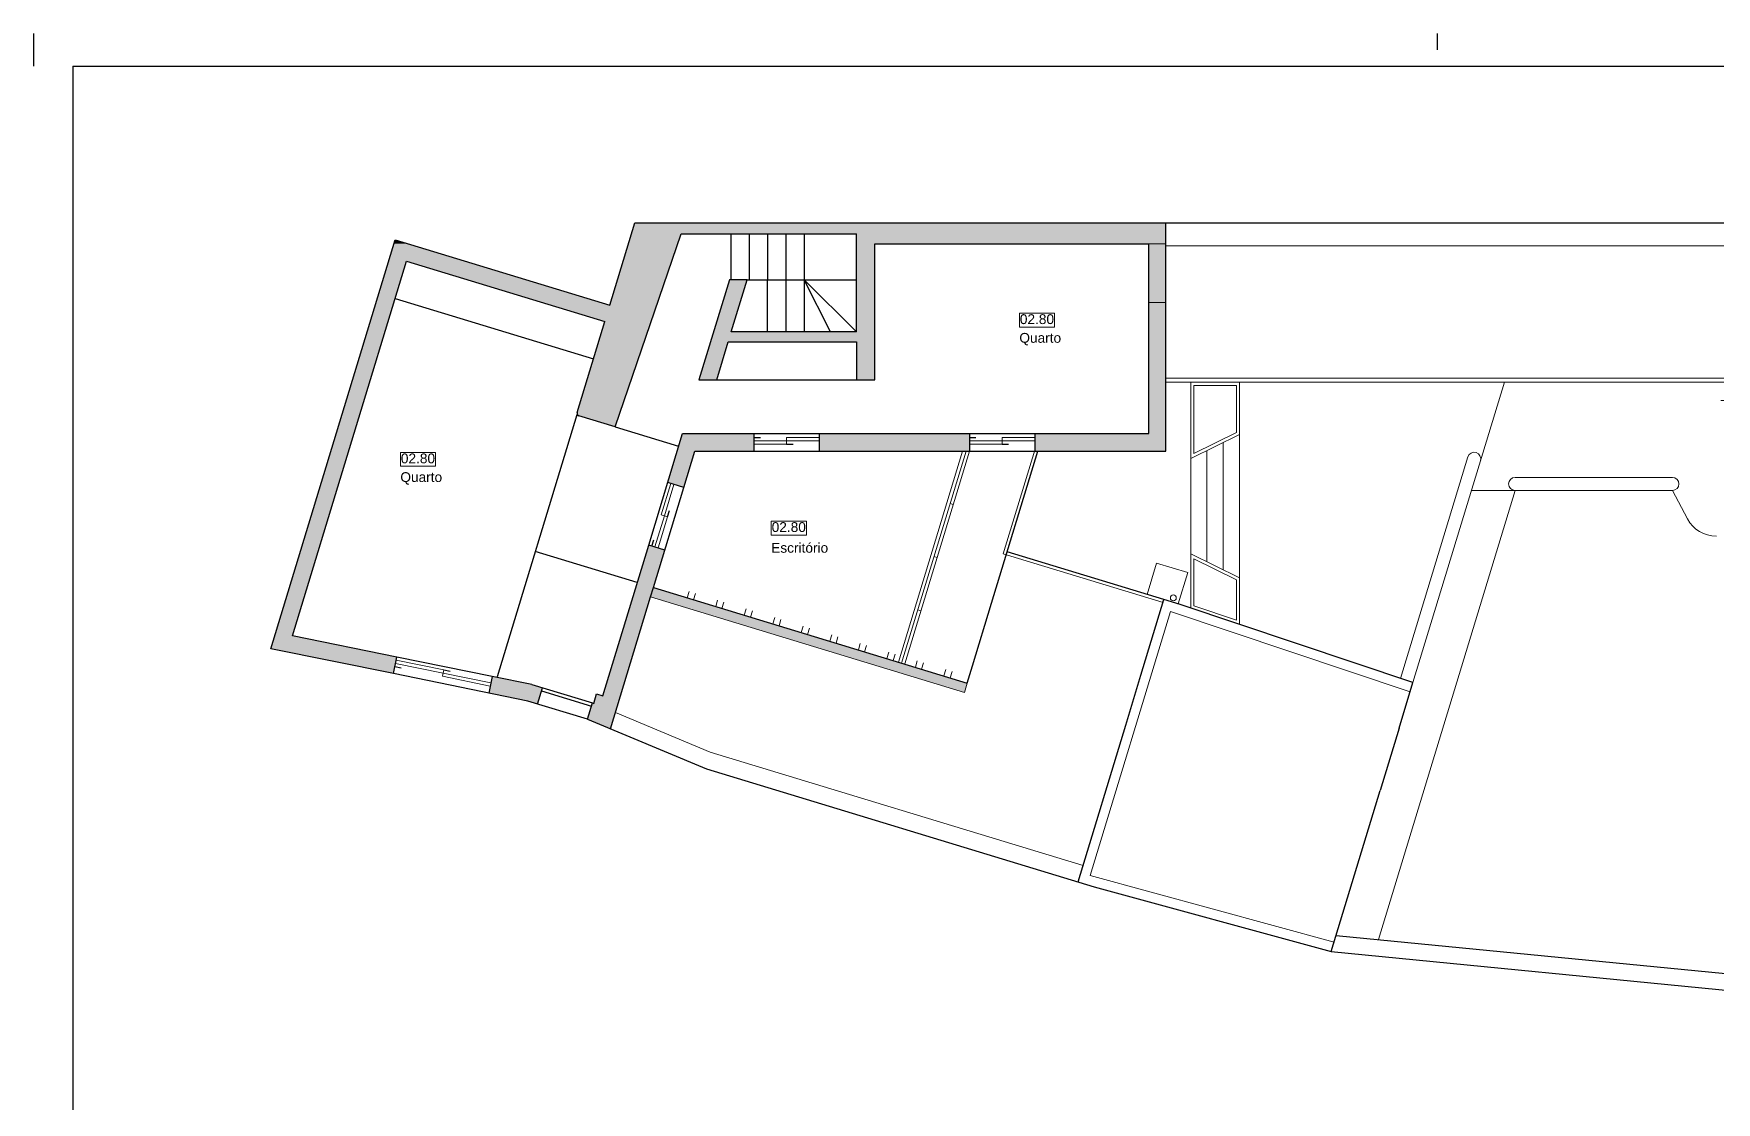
# Model space of a CAD drawing. Header units: metres. Extents: x 0 to 84.5, y 0 to 59.4.
# Drawn here: x 0 to 25.78, y 43.03 to 59.4 of the extents above; entities that cross this region are included whole.
import ezdxf
from ezdxf.xclip import XClip

# ---------------------------------------------------------------- set-up
doc = ezdxf.new("R2010")
doc.units = ezdxf.units.M
doc.header["$MEASUREMENT"] = 0
doc.header["$XCLIPFRAME"] = 0
doc.set_wipeout_variables(frame=1)
doc.linetypes.add('Ponteado', pattern=[0.00025, 0, -0.00025])
doc.linetypes.add('Wipeout_Contour', pattern=[1, 0, -1])
doc.layers.add('A-Folha rótulo', color=7, linetype='Continuous')
doc.layers.add('A-Percursos', color=7, linetype='Continuous')
doc.styles.add('GENERATED_STYLE_1', font='swiss.ttf')

# ---------------------------------------------------------------- blocks, each defined once
blk = doc.blocks.new('Desenho_1_2', base_point=(-0.6638176144193568, -0.4464974306380775))
at = {"color": 254, "linetype": 'Wipeout_Contour', "lineweight": 0, "ltscale": 3.557082242551806}
blk.add_wipeout([(8.881784197001252e-16, 5.806466418789569e-14), (0.845, 5.806466418789569e-14), (0.845, 0.594), (8.881784197001252e-16, 0.594)], dxfattribs=at)
at = {"layer": 'A-Percursos', "linetype": 'Continuous', "lineweight": 0, "ltscale": 1000, "true_color": 0xe5e5e5}
for points in [[(0.09921679477132794, 0.5633108595867239), (0.1260582005584657, 0.5633108595867026), (0.1260582005584657, 0.5618108595866315), (0.1288748672251318, 0.5618108595866554), (0.1708628862115004, 0.5618108595866228), (0.1734628862114974, 0.5618108595866317), (0.1734628862115001, 0.5650108595866224), (0.1288748672251343, 0.5650108595866546), (0.09210265386073269, 0.5650108595866826), (0.09112906756661587, 0.5618108595866315), (0.09870423886856206, 0.5618108595866315)], [(0.05733131706093231, 0.5618108595866312), (0.05540293739098456, 0.5623975608417827), (0.055224436047001, 0.5618108595866312)], [(0.08691267022348015, 0.5528108595866228), (0.05733131706093231, 0.5618108595866312), (0.055224436047001, 0.5618108595866312), (0.05248622459483721, 0.5528108595866189), (0.05520389684959692, 0.5528108595866192), (0.05713357247601847, 0.5591533502748728), (0.07798017880703478, 0.5528108595866218)], [(0.09112906756661587, 0.5618108595866315), (0.08839085611445341, 0.5528108595866229), (0.09562890345215291, 0.5528108595866237), (0.09870423886856206, 0.5618108595866315)], [(0.1260582005584657, 0.5618108597761856), (0.1260582005584657, 0.552810859586627), (0.128874866967892, 0.552810859586627), (0.128874866967892, 0.5618108597761856)], [(0.1064252944439777, 0.5468108595864374), (0.1260582005584655, 0.5468108595864348), (0.1260582005584657, 0.548310859586435), (0.112424867225134, 0.5483108595864369), (0.1068816630193362, 0.5483108595864365), (0.1093156287545827, 0.5563108595864364), (0.1065979564998238, 0.5563108595864364), (0.1019237970822214, 0.5409477528675033), (0.1046414693369803, 0.540947752867503)], [(0.05248622459483721, 0.5528108595866189), (0.03634994640035949, 0.4997738658088955), (0.05512260647831935, 0.4959509864242531), (0.05564142423844687, 0.4984986967947183), (0.03966923999283822, 0.5017512850601361), (0.05520389684959692, 0.5528108595866192)], [(0.08839085611445341, 0.5528108595866229), (0.0882656197264221, 0.5523992304951617), (0.08691267022348015, 0.5528108595866228), (0.07798017880703478, 0.5528108595866218), (0.0875088319854842, 0.5499118076691895), (0.08325917774791025, 0.5359439718002701, 0.4142135623730948), (0.08352542929945361, 0.5354448624822844), (0.0891138869048036, 0.5337445981917419), (0.09562890345215291, 0.5528108595866237)], [(0.1260582005584657, 0.552810859586627), (0.1260582005584657, 0.548310859586435), (0.1260582005584655, 0.5468108595864348), (0.1260582005584655, 0.540947752867503), (0.128874867225113, 0.540947752867503), (0.1288748672251236, 0.5528108595866273)], [(0.1708628862114916, 0.5528108595866319), (0.1708628862114725, 0.5327477528675001), (0.1533659615885208, 0.5327477528675002), (0.1533659615885208, 0.5300309194122591), (0.1734628862114721, 0.530030919412259), (0.1734628862114814, 0.5426108595866267), (0.17346288621149, 0.5528108595866321)], [(0.1103498349477228, 0.5327477528675004), (0.09942898220349461, 0.5327477528675008), (0.09713828459517126, 0.5252186489852396), (0.0996257074211434, 0.5244618612443016), (0.1013200695159483, 0.5300309194122593), (0.1103498349477228, 0.5300309194122592)], [(0.1433659615885209, 0.5300309194122591), (0.1433659615885209, 0.5327477528675003), (0.1203498349477228, 0.5327477528675004), (0.1203498349477228, 0.5300309194122591)], [(0.08485673133284921, 0.4889741188532949), (0.0883823036933894, 0.4875068508839496), (0.09496526905848002, 0.5091438522567607), (0.09671498514627797, 0.5148948502159232), (0.09422756258321863, 0.5156516381161167), (0.09247784607603038, 0.5099006401569545), (0.08719816870703823, 0.4925473067041793), (0.08624146746315975, 0.4928383791670493), (0.08580485939794025, 0.4914033275109269), (0.08561351923304272, 0.4914615418357448)], [(0.06972294667829215, 0.4929777615681349), (0.07569429112814341, 0.4917617522492035), (0.07720312263755102, 0.4913026967249322), (0.07795991037848915, 0.4937901195509048), (0.076333518530736, 0.494284942304596), (0.0702417644384199, 0.4955254719386006)]]:
    blk.add_hatch(color=254, dxfattribs=at).paths.add_polyline_path(points)
at = {"layer": 'A-Percursos', "linetype": 'Continuous', "lineweight": 20, "ltscale": 1000, "true_color": 0xffd400}
for points in [[(0.1708628859055767, 0.5618108597761856), (0.1708628859055767, 0.552810859586627), (0.1734628862114974, 0.552810859586627), (0.1734628862114974, 0.5618108597761856)], [(0.1430394984754202, 0.4945174740085589), (0.09496526909898317, 0.5091438523898875), (0.09452866076439637, 0.5077088007663538), (0.142602890163337, 0.4930824223781786)]]:
    blk.add_hatch(color=40, dxfattribs=at).paths.add_polyline_path(points)
at = {"layer": 'A-Folha rótulo', "linetype": 'Continuous', "ltscale": 1000}
for p, q in [((8.881784197001252e-16, 0.5940000032038102), (8.881784197001252e-16, 0.5889999967963047)), ((8.881784197001252e-16, 0.5940000032038102), (8.881784197001252e-16, 0.5889999967963047)), ((8.881784197001252e-16, 0.5940000032038102), (8.881784197001252e-16, 0.5889999967963047)), ((8.881784197001252e-16, 0.5940000032038102), (8.881784197001252e-16, 0.5889999967963047)), ((0.2149999985098831, 0.5940000032038102), (0.2149999985098831, 0.5915000000000574)), ((0.005999997615812817, 0.5889999967963047), (0.005999997615812817, 0.005000006407563483)), ((0.005999997615812817, 0.5889999967963047), (0.839000002384188, 0.5889999967963047))]:
    blk.add_line(p, q, dxfattribs=at)
at = {"layer": 'A-Folha rótulo', "color": 252, "linetype": 'Continuous', "lineweight": 0, "ltscale": 1000}
for p, q in [((0.156404981164915, 0.5511644484032475), (0.1510128882501259, 0.5511644484032475)), ((0.1510128882501259, 0.5511644484032475), (0.1510128882501259, 0.5490467984825218)), ((0.156404981164915, 0.5490467984825218), (0.156404981164915, 0.5511644484032475)), ((0.1510128882501259, 0.5490467984825218), (0.156404981164915, 0.5490467984825218)), ((0.06157256552046907, 0.5298329605059823), (0.05618047260567996, 0.5298329605059823)), ((0.05618047260567996, 0.5298329605059823), (0.05618047260567996, 0.5277153105852564)), ((0.06157256552046907, 0.5277153105852564), (0.06157256552046907, 0.5298329605059823)), ((0.05618047260567996, 0.5277153105852564), (0.06157256552046907, 0.5277153105852564)), ((0.1183854458729712, 0.5193094185859956), (0.1129933529581821, 0.5193094185859956)), ((0.1129933529581821, 0.5193094185859956), (0.1129933529581821, 0.5171917686652698)), ((0.1183854458729712, 0.5171917686652698), (0.1183854458729712, 0.5193094185859956)), ((0.1129933529581821, 0.5171917686652698), (0.1183854458729712, 0.5171917686652698))]:
    blk.add_line(p, q, dxfattribs=at)
at = {"layer": 'A-Percursos', "linetype": 'Continuous', "ltscale": 1000}
for p, q in [((0.08826562455296554, 0.5523992331855712), (0.09210265546396379, 0.5650108602002101)), ((0.09210265546396379, 0.5650108602002101), (0.1288748648463398, 0.5650108602002101)), ((0.1288748648463398, 0.5650108602002101), (0.1734628910813492, 0.5650108602002101)), ((0.1734628910813492, 0.5650108602002101), (0.3294628920499254, 0.5650108602002101)), ((0.1734628910813492, 0.5426108581885514), (0.1734628910813492, 0.5650108602002101)), ((0.03634994106585212, 0.499773867957762), (0.05540293530803793, 0.5623975587404909)), ((0.05540293530803793, 0.5623975587404909), (0.08826562455296554, 0.5523992331855712)), ((0.08911388826800737, 0.533744596014291), (0.09921679876558741, 0.5633108575179985)), ((0.09921679876558741, 0.5633108575179985), (0.1260581981796731, 0.5633108575179985)), ((0.1067915388890883, 0.5633108575179985), (0.1067915388890883, 0.5563108561023868)), ((0.109608205555755, 0.5633108575179985), (0.109608205555755, 0.5563108561023868)), ((0.1124248722224217, 0.5633108575179985), (0.1124248722224217, 0.5563108561023868)), ((0.1152415388890883, 0.5633108575179985), (0.1152415388890883, 0.5563108561023868)), ((0.118058205555755, 0.5633108575179985), (0.118058205555755, 0.5563108561023868)), ((0.1260581981796731, 0.5483108634784687), (0.1260581981796731, 0.5633108575179985)), ((0.1288748648463398, 0.5618108581140455), (0.1708628862384672, 0.5618108581140455)), ((0.1288748648463398, 0.5409477485814655), (0.1288748648463398, 0.5618108581140455)), ((0.1708628862384672, 0.5327477526792889), (0.1708628862384672, 0.5618108581140455)), ((0.03966923495875439, 0.5017512864185302), (0.05713357309324642, 0.5591533479216415)), ((0.05713357309324642, 0.5591533479216415), (0.08750883803614508, 0.5499118088835422)), ((0.1065979572723704, 0.5563108561023868), (0.1019237935263341, 0.5409477485814655)), ((0.1093156296193651, 0.5563108561023868), (0.1065979572723704, 0.5563108561023868)), ((0.1068816687975355, 0.5483108634784687), (0.1093156296193651, 0.5563108561023868)), ((0.1093156296193651, 0.5563108561023868), (0.1260581981796731, 0.5563108561023868)), ((0.1124248722224217, 0.5483108634784687), (0.1124248722224217, 0.5563108561023868)), ((0.1152415388890883, 0.5563108561023868), (0.1152415388890883, 0.5483108634784687)), ((0.1220581955719675, 0.5483108634784687), (0.118058205555755, 0.5563108561023868)), ((0.1260581981796731, 0.5483108634784687), (0.118058205555755, 0.5563108561023868)), ((0.118058205555755, 0.5563108561023868), (0.118058205555755, 0.5483108634784687)), ((0.05538713298405061, 0.5534131379938824), (0.08576239792694929, 0.5441715989557832)), ((0.08325918389242623, 0.5359439773174883), (0.08750883803614508, 0.5499118088835422)), ((0.1046414658733289, 0.5409477485814655), (0.1064252901258859, 0.5468108640745156)), ((0.1064252901258859, 0.5468108640745156), (0.1260581981796731, 0.5468108640745156)), ((0.1124248722224217, 0.5483108634784687), (0.1068816687975355, 0.5483108634784687)), ((0.1260581981796731, 0.5483108634784687), (0.1124248722224217, 0.5483108634784687)), ((0.1260581981796731, 0.5468108640745156), (0.1260581981796731, 0.5409477485814655)), ((0.1734628910813492, 0.5300309239623396), (0.1734628910813492, 0.5426108581885514)), ((0.1019237935263341, 0.5409477485814655), (0.1046414658733289, 0.5409477485814655)), ((0.1046414658733289, 0.5409477485814655), (0.1260581981796731, 0.5409477485814655)), ((0.1260581981796731, 0.5409477485814655), (0.1288748648463398, 0.5409477485814655)), ((0.08321107179684414, 0.5356142438846151), (0.07099029732315366, 0.4954467761307587)), ((0.08911388826800737, 0.533744596014291), (0.08352543101649938, 0.5354448631178602)), ((0.08911388826800737, 0.533744596014291), (0.09880982911332123, 0.5307946483919227)), ((0.09422755808478252, 0.5156516401724343), (0.09942897801778681, 0.5327477526792889)), ((0.09942897801778681, 0.5327477526792889), (0.1103498319147422, 0.5327477526792889)), ((0.1103498319147422, 0.5327477526792889), (0.1103498319147422, 0.5300309239623396)), ((0.1103498319147422, 0.5327477526792889), (0.1203498321382598, 0.5327477526792889)), ((0.1203498321382598, 0.5327477526792889), (0.1203498321382598, 0.5300309239623396)), ((0.1203498321382598, 0.5327477526792889), (0.1708628862384672, 0.5327477526792889)), ((0.143365961096012, 0.5327477526792889), (0.1533659613195296, 0.5327477526792889)), ((0.143365961096012, 0.5327477526792889), (0.143365961096012, 0.5300309239623396)), ((0.1533659613195296, 0.5327477526792889), (0.1533659613195296, 0.5300309239623396)), ((0.099625707507809, 0.5244618576103858), (0.1013200692010594, 0.5300309239623396)), ((0.1013200692010594, 0.5300309239623396), (0.1103498319147422, 0.5300309239623396)), ((0.1103498319147422, 0.5300309239623396), (0.1203498321382598, 0.5300309239623396)), ((0.1203498321382598, 0.5300309239623396), (0.1734628910813492, 0.5300309239623396)), ((0.143365961096012, 0.5300309239623396), (0.1533659613195296, 0.5300309239623396)), ((0.1467539541759061, 0.5067261979800542), (0.1538443121468429, 0.5300309239623396)), ((0.09496526848937922, 0.5091438528181678), (0.099625707507809, 0.5244618576103858)), ((0.099625707507809, 0.5244618576103858), (0.09713828320578005, 0.5252186441272063)), ((0.08719816812400241, 0.4925473078046971), (0.09422755808478252, 0.5156516401724343)), ((0.09671498238681145, 0.5148948536556138), (0.09422755808478252, 0.5156516401724343)), ((0.09245502840164112, 0.509907589839244), (0.07683345529945483, 0.5146603748689271)), ((0.1731684893784429, 0.5073130748874046), (0.1491553030303037, 0.5146189866307229)), ((0.09452865846208026, 0.507708800336228), (0.09496526848937922, 0.5091438528181678)), ((0.09496526848937922, 0.5091438528181678), (0.1430395014513752, 0.4945174735653723)), ((0.08838230992060733, 0.4875068449294855), (0.09452865846208026, 0.507708800336228)), ((0.1438432290549086, 0.4971591940252822), (0.1467539541759061, 0.5067261979800542)), ((0.16964652281072, 0.495736997457917), (0.1731684893784429, 0.5073130748874046)), ((0.1756559136804718, 0.5065562883705842), (0.1731684893784429, 0.5073130748874046)), ((0.2113150602454528, 0.4945842462539021), (0.1756559136804718, 0.5065562883705842)), ((0.05564141818956762, 0.4984987022566916), (0.03966923495875439, 0.5017512864185302)), ((0.05512261089454819, 0.4959509898851396), (0.03634994106585212, 0.499773867957762)), ((0.05512261089454819, 0.4959509898851396), (0.05564141818956762, 0.4984987022566916)), ((0.07024175823439034, 0.4955254729633649), (0.05564141818956762, 0.4984987022566916)), ((0.07569429031662099, 0.4917617497258759), (0.05512261089454819, 0.4959509898851396)), ((0.07024175823439034, 0.4955254729633649), (0.06972295093937092, 0.492977760591813)), ((0.07633352265276765, 0.4942849464601343), (0.07024175823439034, 0.4955254729633649)), ((0.1430395014513752, 0.4945174735653723), (0.1438432290549086, 0.4971591940252822)), ((0.1673179401956233, 0.4880833842209049), (0.16964652281072, 0.495736997457917)), ((0.07633352265276765, 0.4942849464601343), (0.08561351611115164, 0.4914615433445966)), ((0.07720311635731908, 0.4913027016576643), (0.07795991546563273, 0.4937901133682)), ((0.0778143703955376, 0.4933117751323799), (0.08546798363254973, 0.4909831925172833)), ((0.08580485644207694, 0.4914033328714544), (0.0862414664693759, 0.4928383853533942)), ((0.0862414664693759, 0.4928383853533942), (0.08719816812400241, 0.4925473078046971)), ((0.2091973095927813, 0.4876235554801138), (0.2113150602454528, 0.4945842462539021)), ((0.08485672959433119, 0.4889741190425675), (0.07569429031662099, 0.4917617497258759)), ((0.08485672959433119, 0.4889741190425675), (0.08561351611115164, 0.4914615433445966)), ((0.08561351611115164, 0.4914615433445966), (0.08580485644207694, 0.4914033328714544)), ((0.08485672959433119, 0.4889741190425675), (0.1030663204378569, 0.4813956770200609)), ((0.160012028452305, 0.4640701852812725), (0.1673179401956233, 0.4880833842209049)), ((0.2091973095927813, 0.4876235554801138), (0.2062865844717838, 0.4780565389338487)), ((0.1030663204378569, 0.4813956770200609), (0.162499452754334, 0.4633133987644522)), ((0.1987839936044162, 0.4533968927324564), (0.2062865844717838, 0.4780565389338487)), ((0.162499452754334, 0.4633133987644522), (0.1987839936044162, 0.4533968927324564)), ((0.1995337288850351, 0.455861148686966), (0.3333850918210434, 0.4427234994516943)), ((0.1987839936044162, 0.4533968927324564), (0.3945433090742202, 0.4341829036579981))]:
    blk.add_line(p, q, dxfattribs=at)
at = {"layer": 'A-Percursos', "color": 40, "linetype": 'Continuous', "lineweight": 20, "ltscale": 1000, "true_color": 0xffd400}
for p, q in [((0.1708628862384672, 0.5618108581140455), (0.1734628910813492, 0.5618108581140455)), ((0.1708628862384672, 0.5528108616903276), (0.1734628910813492, 0.5528108616903276)), ((0.1324921993836881, 0.4977264407947074), (0.1423207034695904, 0.5300309239623396)), ((0.1329705502110014, 0.4975809083161055), (0.1428433385785478, 0.5300309239623396)), ((0.1334489010383146, 0.4974353758375035), (0.143365961096012, 0.5300309239623396)), ((0.1485314071328954, 0.5142861682820116), (0.1533659613195296, 0.5301764564409416)), ((0.1408866960815876, 0.5218820369311306), (0.1404083452542744, 0.5220275694097325)), ((0.1384074310671633, 0.5137331498999216), (0.1379290802398501, 0.5138786823785235)), ((0.173022956899841, 0.5068347240600914), (0.1485314071328954, 0.5142861682820116)), ((0.09452865846208026, 0.507708800336228), (0.1426028914240763, 0.4930824210834326)), ((0.135928166052739, 0.5055842628687125), (0.1354498152254257, 0.5057297953473145)), ((0.1618747258183733, 0.4650391510502924), (0.1741759095677474, 0.5054709016552801)), ((0.1741759095677474, 0.5054709016552801), (0.2108782739372488, 0.4931486019717811)), ((0.1334489010383146, 0.4974353758375035), (0.1329705502110014, 0.4975809083161055)), ((0.1426028914240763, 0.4930824210834326), (0.1430395014513752, 0.4945174735653723)), ((0.08913397169968847, 0.4899774469965766), (0.1036537639624021, 0.4839346257123338)), ((0.1607688149691255, 0.4665576095833014), (0.1036537639624021, 0.4839346257123338)), ((0.1618747258183733, 0.4650391510502924), (0.1992207799126202, 0.454832524423084))]:
    blk.add_line(p, q, dxfattribs=at)
at = {"layer": 'A-Percursos', "color": 30, "linetype": 'Continuous', "lineweight": 20, "ltscale": 1000, "true_color": 0xfb9500}
for p, q in [((0.1734628910813492, 0.5615108657881509), (0.2594628904853021, 0.5615108657881509)), ((0.1734628910813492, 0.5412070829757626), (0.2594628904853021, 0.5412070829757626)), ((0.2594628904853021, 0.5406108631804452), (0.1734628910813492, 0.5406108631804452)), ((0.1772602965631936, 0.5060176368822548), (0.1772602965631936, 0.5406108631804452)), ((0.1777575346303323, 0.5296561633497225), (0.1777575346303323, 0.5401108549847986)), ((0.1842862868208051, 0.5401108549847986), (0.1777575346303323, 0.5401108549847986)), ((0.1842862868208051, 0.5328770169486544), (0.1842862868208051, 0.5401108549847986)), ((0.1847602935829585, 0.5034996278432018), (0.1847602935829585, 0.5406108631804452)), ((0.2113150602454528, 0.4945842462539021), (0.2253184627798447, 0.5406108631804452)), ((0.1772602965631936, 0.528910860274716), (0.1847602935829585, 0.5326108579650337)), ((0.1777575346303323, 0.5296561633497225), (0.1842862868208051, 0.5328770169486544)), ((0.1822602903792058, 0.5313775212044302), (0.1822602903792058, 0.5118441866790028)), ((0.1797602871754531, 0.5301441970353197), (0.1797602871754531, 0.5130775234396064)), ((0.2094190709713189, 0.4952207966019935), (0.2197436043410111, 0.5291556766773338)), ((0.2510631557262243, 0.5260108631059394), (0.2269679861657494, 0.5260108631059394)), ((0.206039451234414, 0.4552226088829462), (0.2269679861657494, 0.5240108555063399)), ((0.2202679896675256, 0.5240108555063399), (0.2510631557262243, 0.5240108555063399)), ((0.2533854677776989, 0.5196575104159791), (0.2510631557262243, 0.5240108555063399)), ((0.1772602965631936, 0.5143108602002101), (0.1847602935829585, 0.5106108625098923)), ((0.1777575346303323, 0.5135655571252036), (0.1842862868208051, 0.5103447035262717)), ((0.1777575346303323, 0.5063507070608305), (0.1777575346303323, 0.5135655571252036)), ((0.1720407574714501, 0.5128824812096753), (0.1705854075024445, 0.5080989729365427)), ((0.1720407574714501, 0.5128824812096753), (0.1768242657445826, 0.5114271186491766)), ((0.1768242657445826, 0.5114271186491766), (0.1753689031840839, 0.506643610376044)), ((0.1842862868208051, 0.5041587673301245), (0.1842862868208051, 0.5103447035262717)), ((0.1777575346303323, 0.5063507070608305), (0.1842862868208051, 0.5041587673301245))]:
    blk.add_line(p, q, dxfattribs=at)
at = {"layer": 'A-Percursos', "color": 30, "linetype": 'Ponteado', "lineweight": 20, "ltscale": 1000, "true_color": 0xfb9500}
blk.add_line((0.2594628904853021, 0.5378108550593046), (0.1734628910813492, 0.5378108550593046), dxfattribs=at)
at = {"layer": 'A-Percursos', "linetype": 'Ponteado', "ltscale": 1000}
for p, q in [((0.1103498319147422, 0.5321309206095752), (0.1153498383222476, 0.5321309206095752)), ((0.1153498383222476, 0.5311309168097754), (0.1203498321382598, 0.5311309168097754)), ((0.143365961096012, 0.5321309206095752), (0.1483659675035174, 0.5321309206095752)), ((0.1483659675035174, 0.5311309168097754), (0.1533659613195296, 0.5311309168097754)), ((0.09711797312722105, 0.5199985384182679), (0.09857333568771982, 0.5247820466914005)), ((0.09470590891209577, 0.5155061076938324), (0.09616127147259454, 0.5202896033754717)), ((0.05534214357878632, 0.497029073534378), (0.06264231360119768, 0.4955424588877146)), ((0.06284186358570046, 0.4965223540728468), (0.07014203360811182, 0.4950357394261835))]:
    blk.add_line(p, q, dxfattribs=at)
at = {"layer": 'A-Percursos', "color": 252, "linetype": 'Continuous', "lineweight": 0, "ltscale": 1000}
for p, q in [((0.1103498319147422, 0.5316309250054219), (0.1153498383222476, 0.5316309250054219)), ((0.1103498319147422, 0.5311309168097754), (0.1153498383222476, 0.5311309168097754)), ((0.1153498383222476, 0.5321309206095752), (0.1203498321382598, 0.5321309206095752)), ((0.1153498383222476, 0.5311309168097754), (0.1153498383222476, 0.5321309206095752)), ((0.1153498383222476, 0.5316309250054219), (0.1203498321382598, 0.5316309250054219)), ((0.143365961096012, 0.5316309250054219), (0.1483659675035174, 0.5316309250054219)), ((0.143365961096012, 0.5311309168097754), (0.1483659675035174, 0.5311309168097754)), ((0.1483659675035174, 0.5321309206095752), (0.1533659613195296, 0.5321309206095752)), ((0.1483659675035174, 0.5311309168097754), (0.1483659675035174, 0.5321309206095752)), ((0.1483659675035174, 0.5316309250054219), (0.1533659613195296, 0.5316309250054219)), ((0.09616127147259454, 0.5202896033754717), (0.09761663403309331, 0.5250731116486043)), ((0.0966396222999078, 0.5201440708968699), (0.09809498486040658, 0.5249275791700024)), ((0.09518425973940903, 0.5153605626237372), (0.0966396222999078, 0.5201440708968699)), ((0.09566261056672229, 0.5152150301451354), (0.09711797312722105, 0.5199985384182679)), ((0.09711797312722105, 0.5199985384182679), (0.09616127147259454, 0.5202896033754717)), ((0.06284186358570046, 0.4965223540728468), (0.05554169356328911, 0.4980089687195101)), ((0.06274208859344907, 0.4960324064802807), (0.05544191857103771, 0.497519021126944)), ((0.06264231360119768, 0.4955424588877146), (0.06284186358570046, 0.4965223540728468)), ((0.06994248362360905, 0.4940558442410513), (0.06264231360119768, 0.4955424588877146)), ((0.07004225861586043, 0.4945457918336173), (0.06274208859344907, 0.4960324064802807))]:
    blk.add_line(p, q, dxfattribs=at)
at = {"layer": 'A-Percursos', "color": 40, "linetype": 'Ponteado', "lineweight": 20, "ltscale": 1000, "true_color": 0xffd400}
for p, q in [((0.1001278562573024, 0.5075731521798015), (0.1069605293195535, 0.5300309239623396)), ((0.1010845579119289, 0.5072820872225976), (0.1080057869459751, 0.5300309239623396)), ((0.1044982376379857, 0.5062434904960879), (0.1117354627858053, 0.5300309239623396)), ((0.1054549392926122, 0.5059524129473908), (0.1127807204122269, 0.5300309239623396)), ((0.108868619018669, 0.504913816220881), (0.1165103962520571, 0.5300309239623396)), ((0.1098253206732955, 0.504622738672184), (0.1175556538784787, 0.5300309239623396)), ((0.1132390129908455, 0.5035841419456741), (0.1212853297183089, 0.5300309239623396)), ((0.114195714645472, 0.5032930769884704), (0.1223305873447305, 0.5300309239623396)), ((0.1176093943715288, 0.5022544802619605), (0.1260602505930675, 0.5300309239623396)), ((0.1185660960261553, 0.5019634027132635), (0.1271055208109823, 0.5300309239623396)), ((0.1219797757522121, 0.5009248059867537), (0.1308351840593193, 0.5300309239623396)), ((0.1229364774068386, 0.5006337284380566), (0.1318804416857409, 0.5300309239623396)), ((0.1263501571328954, 0.4995951317115469), (0.1356101175255712, 0.5300309239623396)), ((0.1273068587875219, 0.4993040667543431), (0.1366553751519927, 0.5300309239623396)), ((0.1307205511050719, 0.4982654574363402), (0.140385050991823, 0.5300309239623396)), ((0.1316772527596984, 0.4979743924791363), (0.1414303086182445, 0.5300309239623396)), ((0.1350909324857552, 0.4969357957526265), (0.1451599844580748, 0.5300309239623396)), ((0.1360476341403817, 0.4966447182039295), (0.1462052420844964, 0.5300309239623396)), ((0.1394613138664385, 0.4956061214774197), (0.1499349179243266, 0.5300309239623396)), ((0.140418015521065, 0.4953150439287226), (0.1509801755507482, 0.5300309239623396))]:
    blk.add_line(p, q, dxfattribs=at)
at = {"layer": 'A-Percursos', "color": 30, "linetype": 'Continuous', "lineweight": 20, "ltscale": 1000, "true_color": 0xfb9500}
blk.add_circle((0.1746014037084678, 0.507556537638093), 0.0004499999999997385, dxfattribs=at)
at = {"layer": 'A-Percursos', "linetype": 'Continuous', "ltscale": 1000}
blk.add_arc((0.08364185818267467, 0.5358275429170489), 0.0003999999999996362, 163.0778415428737, 253.0778415429126, dxfattribs=at)
at = {"layer": 'A-Percursos', "color": 30, "linetype": 'Continuous', "lineweight": 20, "ltscale": 1000, "true_color": 0xfb9500}
for centre, radius, start, end in [((0.2206999203967187, 0.5288647185202945), 0.0009995920864605521, 343.0778415429255, 163.0778415429255), ((0.2269679867900893, 0.5250108595866368), 0.0009999999999990112, 90, 270), ((0.2510631535730525, 0.5250108595866388), 0.001000000000000158, 270, 90), ((0.2577970094773948, 0.5220108595866402), 0.005000000000001044, 208.0778415429056, 270)]:
    blk.add_arc(centre, radius, start, end, dxfattribs=at)
at = {"layer": 'A-Folha rótulo', "color": 252, "linetype": 'Continuous', "lineweight": 0, "char_height": 0.0015, "style": 'GENERATED_STYLE_1'}
for s, insert, attachment_point in [('\\A1;{\\fSwis721 BT|b0|i0|c0|p34;02.80}', (0.1537089341142942, 0.5494897060470546), 8), ('\\A1;{\\fSwis721 BT|b0|i0|c0|p34;Quarto}', (0.1510128862114922, 0.5462342710875628), 7), ('\\A1;{\\fSwis721 BT|b0|i0|c0|p34;02.80}', (0.05887651826559327, 0.5281582090835325), 8), ('\\A1;{\\fSwis721 BT|b0|i0|c0|p34;Quarto}', (0.05618047036279122, 0.5249027741240407), 7), ('\\A1;{\\fSwis721 BT|b0|i0|c0|p34;02.80}', (0.1156894036831864, 0.5176346676502502), 8), ('\\A1;{\\fSwis721 BT|b0|i0|c0|p34;Escritório}', (0.1129933557803844, 0.5144578154377296), 7)]:
    blk.add_mtext(s, dxfattribs=dict(at, insert=insert, attachment_point=attachment_point))

msp = doc.modelspace()

# ---------------------------------------------------------------- block references
at = {"color": 33, "linetype": 'Continuous', "lineweight": 0, "ltscale": 1000, "true_color": 0xa79d7c}
ref = msp.add_blockref('Desenho_1_2', (-66.38176144193568, -44.64974306380775), dxfattribs=dict(at, xscale=100, yscale=100, zscale=100))
XClip(ref).set_block_clipping_path([(8.881784197001252e-16, 5.806466418789569e-14), (0.845, 0.594)])

doc.saveas('drawing.dxf')
